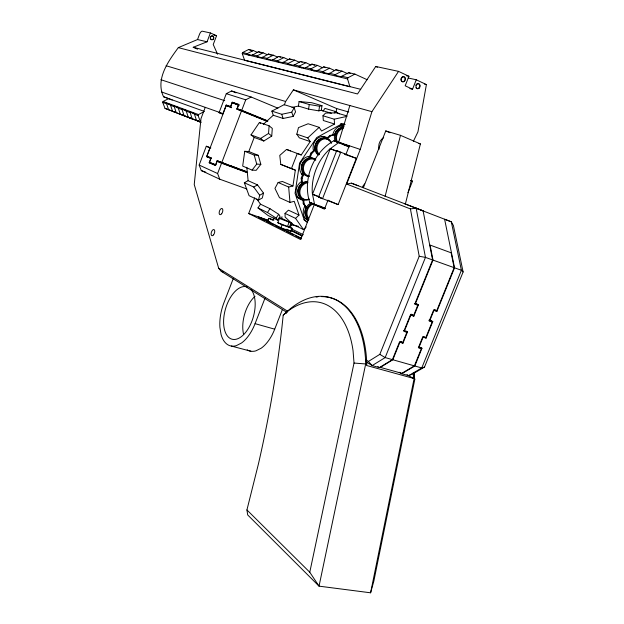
<?xml version="1.0" encoding="UTF-8"?>
<svg xmlns="http://www.w3.org/2000/svg" width="624" height="624" viewBox="0 0 624 624"><rect width="100%" height="100%" fill="white"/><g stroke="black" fill="none" stroke-linecap="round" stroke-linejoin="round"><path stroke-width="0.94" d="M271.736 136.04L272.298 128.419L269.116 125.814L259.42 122.468L251.02 134.893L254.194 137.436L263.796 141.016L271.736 136.04L268.538 133.442L269.116 125.814M286.26 313.552L285.285 313.264L283.218 315.136L281.978 326.906A502.25 197.036 -76.4 0 1 258.422 463.967L246.932 509.933L247.681 514.917L319.036 586.154L370.594 592.8L373.862 581.006L414.734 379.704L414.047 373.253M244.741 151.281L242.681 166.085L252.08 170.11L256.16 170.336L260.84 164.346L258.289 155.345L248.781 151.546L244.741 151.281L254.202 155.08L258.289 155.345M281.728 218.439L281.986 216.707M298.42 106.064L299.091 101.533L311.688 102.71L321.992 105.69L321.29 110.261L318.848 110.854L308.576 109.114L298.42 106.064L291.977 107.429M299.021 215.093L288.428 210.187L285.028 213.385L295.558 218.361L299.021 215.093L294.232 201.334L289.973 202.41L279.458 197.652L274.95 188.401L278.125 182.504L288.67 187.036L292.952 185.983L295.331 170.134L280.784 164.385L279.77 155.407L286.572 149.425L301.22 154.97L310.198 141.601L307.741 137.912L296.837 134.168L298.475 127.624L308.116 123.763L319.168 127.327L321.594 131.032L334.55 124.004L334.222 119.192L322.975 115.775L323.318 120.518L334.55 124.004M308.576 109.114L309.27 104.512L299.091 101.533M318.848 110.854L319.55 106.244L321.992 105.69M336.094 112.187L336.679 108.568L293.381 89.856L285.628 101.486L284.318 104.902M408.166 77.984L416.27 79.778L426.403 84.583L417.932 131.906L413.338 141.367M321.508 296.618A95.246 56.456 -76.7 0 1 366.779 364.042L366.483 365.453L413.135 378.284L413.416 376.912A92.547 58.141 -77.1 0 0 413.174 373.035M370.594 592.8L414.398 377.185A92.492 58.172 -77.2 0 0 414.079 372.341M285.285 313.264A95.3 56.417 -76.6 0 1 365.734 363.753L319.036 586.154L309.777 572.239L354.026 363.051L353.051 350.696A87.984 51.644 -76.6 0 0 288.514 310.651L283.218 315.136M258.484 200.109L259.685 195.234L263.515 193.112L257.54 184.907L248.118 180.687L244.335 182.754L249.085 195.679L258.484 200.109L262.283 197.995L263.515 193.112M405.35 204.165L420.389 143.933L400.475 135.322L385.757 130.931L363.355 187.707M385.109 196.412L400.475 135.322M349.424 146.617L338.676 142.194L349.861 105.542M365.836 361.639L372.154 365.586L379.392 367.583L392.418 359.642L399.672 341.64L402.753 342.553L406.903 332.264L403.822 331.328L410.592 314.535L413.657 315.502L417.823 305.167L414.765 304.177L432.588 259.943L423.103 210.857L416.138 208.151L410.413 208.915L346.663 184.049L360.274 149.417L371.912 111.665L398.557 71.378L408.931 76.292L405.179 85.792L412.534 89.224L416.27 79.778M172.24 100.051L163.535 96.736C155.275 79.061 168.238 61.378 178.324 47.627L197.527 39.546L207.067 41.792L210.397 32.955L216.567 35.693L213.244 44.499L217.542 54.21M193.721 119.519L165.025 108.365L162.692 102.398L163.036 101.478L168.667 98.639M200.686 122.171L168.589 109.723L166.421 103.256L170.375 104.715L172.544 111.228L176.21 112.624L174.041 106.072L178.105 107.578L180.281 114.176L201.068 122.171M197.527 39.546L199.485 34.336A3.736 1.599 -67.6 0 1 202.371 31.2L210.397 32.955M184.064 115.612L181.88 108.974L186.069 110.526L188.253 117.211L192.145 118.693L189.953 111.961L194.267 113.56L196.459 120.338L200.468 121.867L198.081 115.534L198.455 114.551L203.549 111.93M205.249 107.351L200.99 118.607L194.236 184.525L218.696 268.336L221.263 271.346L287.087 312.46M246.831 188.971L219.742 179.197L201.287 170.57L199.157 165.056L206.302 146.242L210.834 147.95M222.674 114.091L219.071 112.655L226.286 93.678L231.566 90.979L251.144 97.016L277.883 108.17M367.169 79.724L354.892 74.092L348.013 77.719L347.545 78.928L349.947 86.775L244.6 60.286L242.245 53.555L242.635 52.525L248.711 49.483L253.297 50.544L257.72 52.517M246.425 172.099L217.175 161.257L215.53 165.571L209.173 162.724L210.795 158.457L206.591 156.616L209.953 147.771L206.302 146.242M267.79 121.196L237.198 108.755L238.859 104.403L232.206 102.227L230.56 106.532L226.192 105.066L222.807 113.974L219.071 112.655M246.379 171.592L217.136 160.742L215.498 165.048L209.531 162.388L211.154 158.122L206.942 156.281L226.231 105.557L230.607 107.032L232.245 102.718L238.477 104.77L236.824 109.122L267.509 121.54M249.6 55.286L246.987 54.132L247.19 53.617L253.297 50.544M267.454 54.756L263.141 52.829L258.398 51.73L252.049 55.349L246.987 54.132M258.508 57.252L256.745 56.472L256.948 55.949L263.141 52.829M219.742 179.197L217.597 173.519L221.543 163.168L217.175 161.257M247.213 172.201L221.707 162.739L241.566 110.713L267.571 121.282M237.198 108.755L241.738 110.284L245.731 99.824L251.144 97.016M277.657 57.135L273.296 55.185L268.406 54.046L261.971 57.728L256.745 56.472M268.601 59.686L266.822 58.89L267.025 58.36L273.296 55.185M288.194 59.592L283.795 57.611L278.741 56.441L272.22 60.193L266.822 58.89M278.99 62.174L277.235 61.394L277.446 60.848L283.795 57.611M248.781 151.546L254.194 137.436M299.816 62.455L294.645 60.13L289.419 58.913L282.812 62.735L277.235 61.394M289.77 64.763L287.999 63.976L288.21 63.422L294.645 60.13M311.087 65.091L305.869 62.728L300.464 61.48L293.771 65.364L287.999 63.976M301.751 67.821L299.138 66.651L299.348 66.089L305.869 62.728M328.021 200.07L324.472 209.126L314.262 204.641L300.62 239.53L248.687 213.502L254.74 197.785M322.756 67.813L317.483 65.419L311.883 64.124L305.105 68.078L299.138 66.651M314.176 70.996L310.658 69.412L310.877 68.843L317.483 65.419M233.321 278.452L223.969 302.656A34.047 18.104 -74.1 0 0 219.905 327.366L221.068 334.495A34.047 18.104 -74.1 0 0 236.301 345.665L241.527 342.997A34.047 18.104 -74.1 0 0 255.068 323.653L265.036 298.085M334.831 70.629L329.511 68.203L323.716 66.862L316.836 70.902L310.658 69.412M325.26 73.484L322.592 72.283L322.819 71.698L329.511 68.203M290.3 227.393L291.946 223.174L279.466 218.478L277.82 222.706L292.11 228.283L290.948 231.27L280.87 227.799L267.727 221.247L268.866 218.299L273.944 220.061M295.331 170.134L291.416 168.636L297.313 153.426L301.22 154.97M348.052 73.874L341.975 71.097L335.962 69.701L328.996 73.819L322.592 72.283M273.952 217.799L272.969 220.319L268.866 218.299M341.975 71.097L335.189 74.654L334.955 75.247L341.601 76.846L341.827 76.245L348.66 72.649L354.892 74.092M280.87 227.799L282.048 224.788L277.82 222.706M302.5 183.947L301.642 183.589L301.197 178.121L303.03 173.417M308.872 158.395L310.955 153.036L314.987 149.284L315.869 149.596M302.445 183.292L302.063 178.472L303.888 173.761M309.995 158.075L311.828 153.356L315.385 150.041M287.43 226.574L289.084 222.339M289.333 227.237L290.987 223.002M319.597 197.239L312.507 194.22L330.268 148.723L337.576 151.273M318.544 197.098L336.718 150.634L356.32 158.356L338.146 204.602L318.544 197.098L320.954 197.972M322.499 198.783L340.798 152.053M247.198 349.877A33.657 18.408 -74.1 0 0 255.863 350.86L261.136 348.247A33.657 18.408 -74.1 0 0 274.708 329.183L282.461 309.387M345.766 154.807L349.307 145.751M407.909 192.722L412.519 181.155L410.717 180.422M365.945 359.947L368.378 361.46L379.821 354.354L419.211 256.261L410.413 208.915M418.922 347.272L421.364 348.644L414.383 365.867L401.809 373.316L380.312 367.38L392.831 359.759L399.875 342.28L402.956 343.192L407.519 331.874L405.896 330.977M421.364 348.644L418.361 347.755L422.893 336.554L425.888 337.475L432.175 321.945L429.195 321.001L433.742 309.754L436.722 310.721L454.155 267.673L451.113 252.798L430.084 245.068L432.994 260.091L415.381 303.787L418.439 304.785L413.852 316.15L410.795 315.182L404.446 330.938L407.519 331.874M399.298 372.263L401.716 373.737L414.843 365.999L421.964 348.254L420.272 347.303M421.964 348.254L418.969 347.365L423.088 337.186L426.083 338.099L432.775 321.563L430.201 320.221M432.775 321.563L429.803 320.619L433.937 310.401L436.909 311.36L454.553 267.813L444.6 219.211L451.308 221.824L453.406 225.545L463.117 271.955L424.507 367.068L412.948 373.846L408.65 375.656L401.716 373.737M293.155 116.384L295.55 111.899L294.154 107.71L284.138 104.66L271.861 111.119L273.281 115.253L283.148 118.474L293.155 116.384L291.743 112.18L294.154 107.71M398.557 71.378L375.749 66.472L357.529 93.967L178.324 47.627M278.686 214.289L280.059 216.388L277.547 220.132L276.136 218.096L278.686 214.289L269.997 208.712L260.504 204.188L256.675 198.9M277.547 220.132L268.008 215.467L257.993 207.925L260.504 204.188M322.928 111.345L324.917 108.389L335.33 111.431L339.323 113.857M257.993 207.925L267.446 212.511L269.997 208.712M334.324 112.928L335.33 111.431M252.08 170.11L256.737 164.096L254.202 155.08M322.975 115.775L325.58 113.069L336.406 112.85L346.921 115.931M285.028 213.385L285.129 217.09L292.906 224.445L303.482 229.57L306.228 226.964M326.274 138.778L329.8 135.502L334.628 134.402L335.525 134.69L330.689 135.798L328.123 138.185M307.741 137.912L319.168 127.327M263.289 124.379L273.281 115.253M348.785 146.5L338.894 142.436L329.558 149.245A46.449 37.705 -68.1 0 0 312.335 193.362L314.597 204.586L325.494 208.58M251.02 134.893L260.598 138.442L268.538 133.442M408.65 375.656L421.769 367.957L424.507 367.068M244.335 182.754L253.711 187.013L257.54 184.907M345.189 124.426L341.461 124.114L316.727 137.561L299.59 163.067L295.043 193.315L304.153 219.625L307.086 221.879M197.582 49.171L193.206 47.276L207.067 41.792M278.125 182.504L282.36 181.475L292.952 185.983M334.222 119.192L346.952 116.376M271.861 111.119L281.728 114.286L291.743 112.18M346.663 184.049L351.437 183.16L423.103 210.857M256.737 164.096L260.84 164.346M354.026 363.051L366.779 364.042M341.351 123.872L344.144 124.106M309.27 104.512L319.55 106.244M419.211 256.261L425.459 257.392L432.588 259.943M291.127 224.866L298.397 226.294M406.24 75.707L408.931 76.292M213.868 35.1L216.567 35.693M424.546 84.162L426.403 84.583M409.851 88.592L412.534 89.224M242.635 52.525L247.19 53.617M252.244 54.826L256.948 55.949M262.174 57.197L267.025 58.36M272.431 59.647L277.446 60.848M283.023 62.182L288.21 63.422M293.982 64.802L299.348 66.089M305.323 67.517L310.877 68.843M317.062 70.325L322.819 71.698M329.222 73.226L335.189 74.654M341.827 76.245L348.013 77.719M242.245 53.555L347.545 78.928M193.206 47.276L360.68 89.31M231.34 346.055L250.825 351.211M413.416 376.912L414.398 377.185L414.734 379.704M293.381 89.856L371.912 111.665M255.068 323.653L274.708 329.183M392.418 359.642L385.164 357.583L379.821 354.354M392.831 359.759L414.383 365.867M414.843 365.999L421.769 367.957L461.401 270.27L451.308 221.824L404.875 203.869M336.679 108.568L348.746 112.031M321.29 110.261L331.399 113.256M166.109 65.738L285.628 101.486M418.525 143.372L420.389 143.933M340.423 123.794L341.461 124.114M221.263 271.346L223.088 271.908M226.286 93.678L245.731 99.824M160.883 79.7L224.726 100.69M329.8 135.502L330.689 135.798M338.676 142.194L360.274 149.417M314.597 204.586L309.8 202.48A46.129 37.557 -68.1 0 1 333.902 140.767L338.894 142.436M338.489 151.585L339.737 151.975L336.718 150.634M236.824 109.122L241.566 110.713M282.048 224.788L292.11 228.283M248.687 213.502L268.367 220.319M258.991 217.292L267.93 220.389M267.727 221.247L270.434 222.183M310.198 141.601L299.278 137.803L296.837 134.168M344.409 154.198L356.32 158.356M161.694 92.024L222.721 113.506M410.803 180.547L412.519 181.155M163.535 96.736L204.415 111.446M432.994 260.091L454.155 267.673M454.553 267.813L461.401 270.27L463.117 271.955M201.287 170.57L205.819 172.208M310.955 153.036L311.828 153.356M309.8 202.48L325.174 208.12M315.167 204.968L325.12 208.619M163.036 101.478L198.455 114.551M209.531 162.388L215.888 164.736M209.173 162.724L215.53 165.064M162.692 102.398L166.249 103.717M170.196 105.183L173.862 106.548M177.926 108.053L181.701 109.457M185.882 111.01L189.766 112.445M194.08 114.052L198.081 115.534M206.591 156.616L211.138 158.309M218.057 161.156L226.223 164.182M229.858 165.532L238.025 168.566M241.652 169.907L246.191 171.592M221.543 163.168L247.049 172.622M312.507 194.22L319.511 196.833M206.942 156.281L211.497 157.973M165.025 108.365L168.589 109.723M197.8 121.079L200.834 122.234M351.437 183.16L358.106 185.749M286.572 149.425L290.441 150.946M189.953 111.961L194.423 113.724M181.88 108.974L186.303 110.713M174.041 106.072L178.542 107.843M166.421 103.256L170.882 105.004M280.784 164.385L291.416 168.636M226.231 105.557L231.613 107.741M330.268 148.723L336.352 151.187M279.388 217.363L291.096 222.76M241.738 110.284L267.743 120.853M226.192 105.066L231.574 107.25M232.206 102.227L239.405 105.175M232.245 102.718L238.547 105.3M301.197 178.121L302.063 178.472M333.902 140.767L349.12 147.022M231.566 90.979L236.059 92.843M328.364 200.452L338.146 204.602M385.757 130.931L390.039 132.779M217.136 160.742L221.707 162.739M320.486 197.613L321.298 197.972M248.711 49.483L252.229 51.051M303.248 203.58L304.106 203.954L306.907 207.995L306.056 207.605L303.248 203.58L302.968 200.117M258.398 51.73L261.066 52.915M278.741 56.441L280.496 57.229M268.406 54.046L271.011 55.208M289.419 58.913L291.19 59.717M311.883 64.124L314.512 65.309M300.464 61.48L302.195 62.26M323.716 66.862L325.478 67.665M335.962 69.701L338.559 70.886M348.66 72.649L350.407 73.445M199.157 165.056L217.597 173.519M375.749 66.472L377.395 67.252M291.182 228.735L303.342 234.718M291.041 230.084L302.242 235.622M290.69 230.459L301.938 236.028M286.798 229.211L290.948 231.27M258.617 216.941L301.603 238.384M258.944 217.542L265.028 220.584M266.768 221.45L273.725 224.929M275.465 225.794L285.028 230.576M286.767 231.442L293.725 234.92M295.464 235.786L301.548 238.828M435.053 309.886L436.722 310.721M434.312 310.05L436.909 311.36M415.966 303.529L418.439 304.785M414.352 303.397L417.823 305.167M428.867 320.221L432.175 321.945M411.068 314.145L413.657 315.502M410.584 314.426L413.852 316.15M423.524 336.703L426.083 338.099M403.502 330.385L406.903 332.264M401.06 341.593L402.753 342.553M400.538 341.812L402.956 343.192M407.027 374.665L413.135 378.284M377.801 366.592L379.392 367.583M218.696 268.336L287.648 311.236M267.446 212.511L276.136 218.096M303.911 219.734L307.585 222.557M260.598 138.442L263.796 141.016M259.42 122.468L260.676 123.49M246.932 509.933L309.777 572.239M368.378 361.46L372.154 365.586L385.164 357.583L425.459 257.392L416.138 208.151M253.711 187.013L259.685 195.234M295.558 218.361L303.482 229.57M281.728 114.286L283.148 118.474M320.104 206.24L320.198 206.723M314.987 149.284L315.19 150.29M246.808 167.279L248.118 180.687M288.67 187.036L289.973 202.41M303.826 200.499L304.106 203.954M416.567 84.209A2.543 1.997 -74.4 0 1 419.398 84.521A2.543 1.997 -74.4 0 1 418.79 88.046A2.543 1.997 -74.4 0 1 415.966 87.742M415.857 85.277A2.543 1.997 -74.4 0 1 416.161 84.692M401.435 77.758A2.566 2.036 -74.9 0 1 404.368 77.142A2.566 2.036 -74.9 0 1 404.531 80.675A2.566 2.036 -74.9 0 1 401.599 81.292M401.248 80.847A2.566 2.036 -74.9 0 1 401.131 78.343M379.088 149.292A8.822 7.051 -70.8 0 1 383.674 137.654M362.357 187.411A8.128 6.529 -67.9 0 1 364.681 183.932M210.631 36.691A1.895 1.677 -81.1 0 1 213.455 36.894A1.895 1.677 -81.1 0 1 212.004 39.694A1.895 1.677 -81.1 0 1 210.405 37.128M308.077 176.101A9.407 7.839 -68.6 0 1 302.141 164.05A9.407 7.839 -68.6 0 1 314.668 159.182M309.153 176.53A9.422 7.847 -68.6 0 1 303.217 164.463A9.422 7.847 -68.6 0 1 315.76 159.588M309.613 175.999A8.736 7.27 -68.6 0 1 304.114 164.814A8.736 7.27 -68.6 0 1 315.728 160.29M301.704 169.533A8.159 6.802 -68.7 0 1 306.08 159.385M303.116 174.954A9.805 8.182 -68.7 0 1 301.259 173.885M304.473 199.719A9.344 7.777 -66.8 0 1 297.905 190.226A9.344 7.777 -66.8 0 1 307.25 181.483M309.013 199.477A9.36 7.784 -66.8 0 1 298.88 193.05A9.36 7.784 -66.8 0 1 307.64 181.927M309.208 199.009A8.681 7.215 -66.8 0 1 299.824 193.058A8.681 7.215 -66.8 0 1 307.936 182.746M299.153 195.569A8.104 6.747 -66.8 0 1 298.303 193.877M297.905 191.935A8.104 6.747 -66.8 0 1 301.915 183.518M303.092 198.838A9.734 8.12 -66.9 0 1 296.65 196.466M334.815 140.384A9.368 7.691 -71.2 0 1 336.258 131.165A9.368 7.691 -71.2 0 1 343.723 127.093M345.992 144.901A9.383 7.699 -71.2 0 1 344.666 145.486M336.508 142.132A9.383 7.699 -71.2 0 1 342.794 127.592M346.172 144.417A8.697 7.129 -71.2 0 1 344.315 145.142M337.717 142.428A8.697 7.129 -71.2 0 1 337.147 134.027A8.697 7.129 -71.2 0 1 343.208 128.38M334.62 134.745A8.12 6.669 -71.2 0 1 338.403 129.113M339.425 125.783A9.758 8.026 -71.2 0 1 342.888 126.259M307.804 218.977A9.251 7.636 -65.5 0 1 305.23 210.249A9.251 7.636 -65.5 0 1 311.555 202.761M308.872 219.476A9.266 7.644 -65.5 0 1 306.29 210.733A9.266 7.644 -65.5 0 1 312.632 203.229M320.377 206.263A8.588 7.082 -65.5 0 1 321.017 207.41M308.295 217.698A8.588 7.082 -65.5 0 1 307.655 209.547A8.588 7.082 -65.5 0 1 313.724 203.822M305.448 214.578A8.018 6.63 -65.5 0 1 306.283 207.355M308.693 219.43A9.641 7.972 -65.5 0 1 303.342 216.497M317.71 154.635A9.415 7.808 -70.3 0 1 316.532 142.139A9.415 7.808 -70.3 0 1 327.514 138.793M328.575 139.682A9.415 7.808 -70.3 0 1 329.464 140.798M318.809 155.033A9.43 7.816 -70.3 0 1 319.402 140.353A9.43 7.816 -70.3 0 1 331.523 143.177M319.55 154.596A8.744 7.238 -70.3 0 1 319.839 141.242A8.744 7.238 -70.3 0 1 331.094 142.951M315.323 150.158A8.167 6.778 -70.3 0 1 318.965 139.706M321.516 136.282A9.812 8.151 -70.3 0 1 326.438 138.934M332.693 135.299A10.273 8.44 -71.2 0 1 344.284 126.134M302.788 175.016A10.319 8.611 -68.7 0 1 300.425 163.387A10.319 8.611 -68.7 0 1 310.027 156.406M313.583 151.109A10.327 8.572 -70.3 0 1 316.836 138.941A10.327 8.572 -70.3 0 1 327.553 138.107M303.35 200.179A10.257 8.541 -66.8 0 1 296.049 192.379A10.257 8.541 -66.8 0 1 301.837 181.295M308.248 220.327A10.148 8.385 -65.5 0 1 306.322 219.274L304.777 217.651A10.148 8.385 -65.5 0 1 305.237 205.663M316.134 297.063A95.246 56.456 -76.7 0 1 317.936 296.821M243.649 334.604A26.918 14.726 -74.1 0 1 254.998 296.314M250.754 289.263A27.238 14.477 -74.1 0 1 244.686 333.528A27.238 14.477 -74.1 0 1 223.649 319.722A27.238 14.477 -74.1 0 1 247.159 286.9M419.156 88.14A2.543 1.997 -74.3 0 0 418.985 83.858A2.543 1.997 -74.3 0 0 416.005 86.65A2.543 1.997 -74.3 0 0 419.156 88.14M404.485 81.253A2.566 2.036 -74.8 0 0 404.29 76.924A2.566 2.036 -74.8 0 0 401.279 79.732A2.566 2.036 -74.8 0 0 404.485 81.253M213.158 39.328A1.895 1.677 -81.1 0 0 212.823 36.091A1.895 1.677 -81.1 0 0 210.483 38.142A1.895 1.677 -81.1 0 0 213.158 39.328M221.66 213.736A3.229 1.599 -71.2 0 0 222.144 208.58A3.229 1.599 -71.2 0 0 219.172 212.456A3.229 1.599 -71.2 0 0 221.66 213.736M213.58 234.819A3.229 1.599 -71.8 0 0 214.071 229.632A3.229 1.599 -71.8 0 0 211.13 233.446A3.229 1.599 -71.8 0 0 213.58 234.819"/></g></svg>
